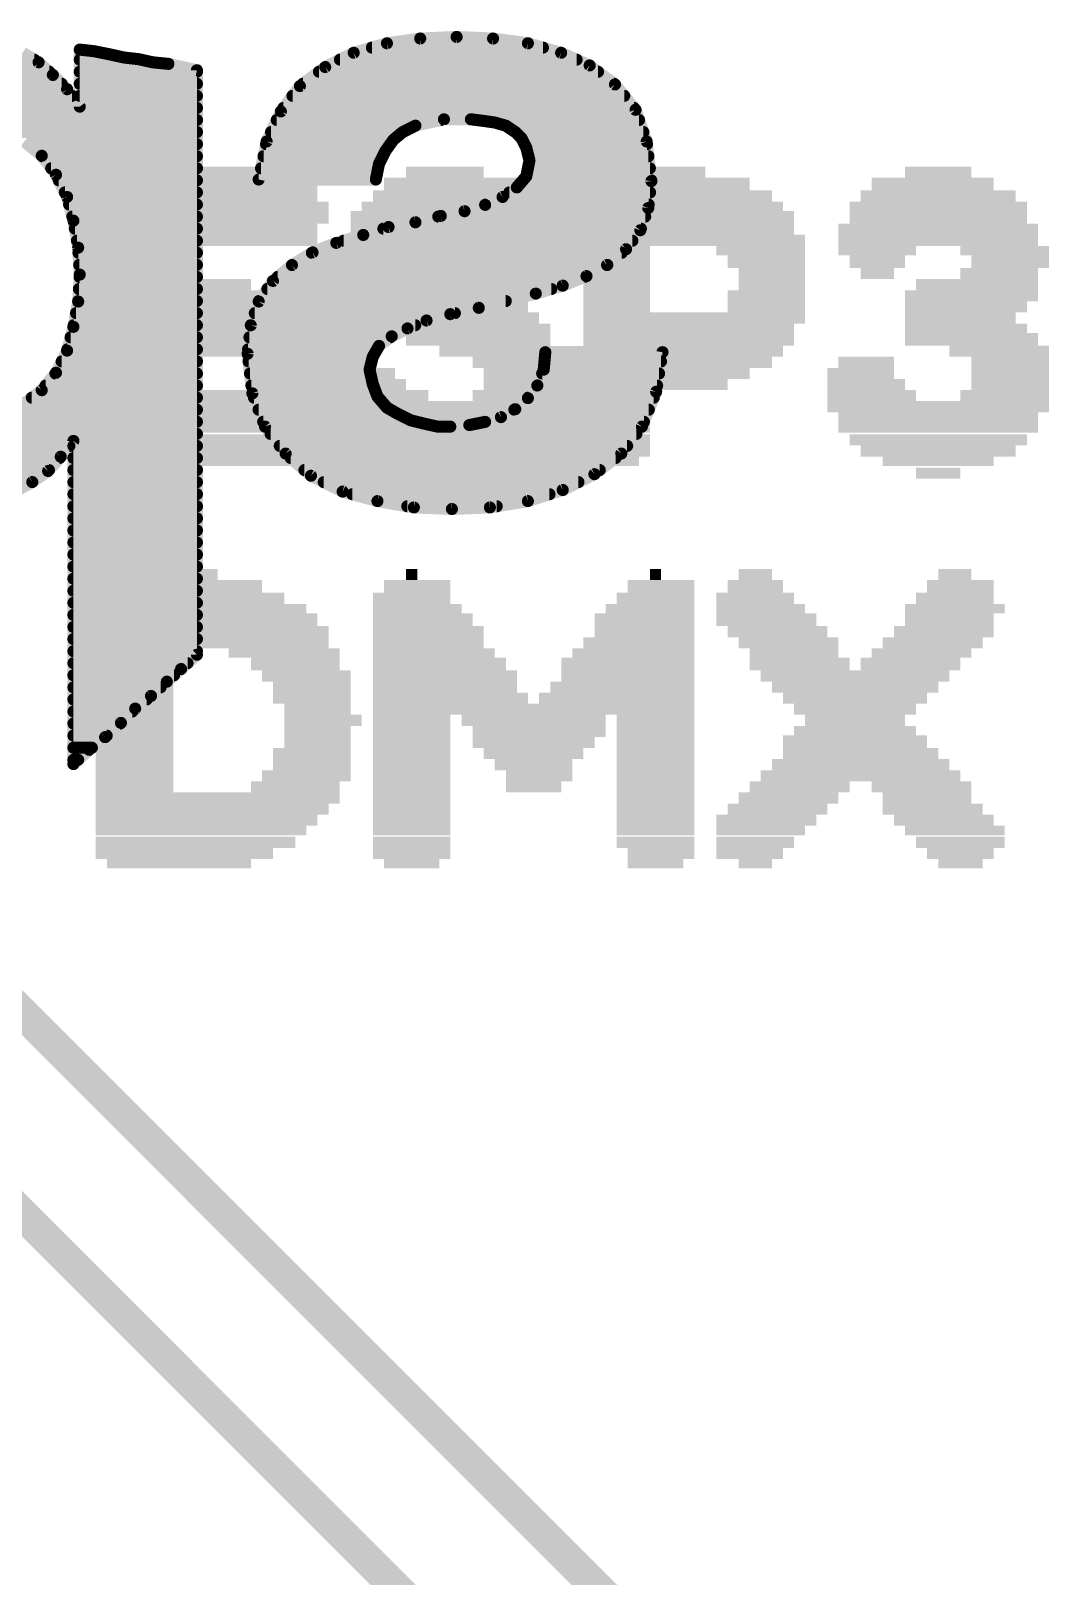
# Model space of a CAD drawing. Extents: x -23 to 84, y -8 to 75.
# Drawn here: x 37.47 to 43.97, y 46.66 to 56.42 of the extents above; entities that cross this region are included whole.
import ezdxf

# ---------------------------------------------------------------- set-up
doc = ezdxf.new("R2010")
doc.units = 0
for name, color, linetype in [('16', 132, 'CONTINUOUS'), ('21', 253, 'CONTINUOUS'), ('22', 253, 'CONTINUOUS')]:
    doc.layers.add(name, color=color, linetype=linetype)

# ---------------------------------------------------------------- blocks, each defined once
blk = doc.blocks.new('RECT')
blk.add_solid([(-0.5, -0.5), (0.5, -0.5), (-0.5, 0.5), (0.5, 0.5)])

msp = doc.modelspace()

# ---------------------------------------------------------------- linework, layer by layer
at = {"layer": '16', "const_width": 0.2032}
for points in [[(36.83, 50.8), (45.9295, 41.7005)], [(36.83, 49.53), (43.18, 43.18)]]:
    msp.add_lwpolyline(points, dxfattribs=at)
at = {"layer": '22', "const_width": 0.0762}
for points in [[(39.924, 56.369), (39.714, 56.339)], [(40.154, 56.379), (39.924, 56.369)], [(40.384, 56.369), (40.154, 56.379)], [(40.604, 56.339), (40.384, 56.369)], [(37.514, 56.219), (37.414, 56.279)], [(37.864, 56.289), (37.774, 56.299)], [(37.774, 56.299), (37.774, 55.939)], [(37.964, 56.269), (37.864, 56.289)], [(38.054, 56.249), (37.964, 56.269)], [(38.144, 56.239), (38.054, 56.249)], [(39.504, 56.279), (39.324, 56.189)], [(39.714, 56.339), (39.504, 56.279)], [(39.6188, 56.3118), (40.6992, 56.3118)], [(40.814, 56.279), (40.604, 56.339)], [(40.994, 56.199), (40.814, 56.279)], [(36.2079, 56.1594), (37.5811, 56.1594)], [(36.3197, 56.2356), (37.4863, 56.2356)], [(37.604, 56.139), (37.514, 56.219)], [(37.774, 56.2356), (38.1593, 56.2356)], [(37.774, 56.1594), (38.514, 56.1594)], [(38.234, 56.219), (38.144, 56.239)], [(38.334, 56.209), (38.234, 56.219)], [(38.514, 56.169), (38.334, 56.209)], [(38.514, 52.479), (38.514, 56.169)], [(39.324, 56.189), (39.164, 56.069)], [(39.2845, 56.1594), (41.0468, 56.1594)], [(39.4172, 56.2356), (40.9117, 56.2356)], [(41.154, 56.079), (40.994, 56.199)], [(36.1096, 56.0832), (37.6598, 56.0832)], [(37.694, 56.049), (37.604, 56.139)], [(37.774, 55.939), (37.694, 56.049)], [(37.774, 56.0832), (38.514, 56.0832)], [(39.164, 56.069), (39.044, 55.909)], [(39.1829, 56.0832), (41.1484, 56.0832)], [(41.284, 55.919), (41.154, 56.079)], [(36.0374, 56.007), (37.7245, 56.007)], [(37.774, 56.007), (38.514, 56.007)], [(39.1175, 56.007), (41.2125, 56.007)], [(35.9148, 55.8546), (38.514, 55.8546)], [(35.9652, 55.9308), (38.514, 55.9308)], [(39.044, 55.909), (38.954, 55.719)], [(39.0182, 55.8546), (40.0542, 55.8546)], [(39.0603, 55.9308), (41.2744, 55.9308)], [(39.894, 55.819), (40.074, 55.859)], [(40.074, 55.859), (40.244, 55.859)], [(40.244, 55.859), (40.324, 55.849)], [(40.2792, 55.8546), (41.3065, 55.8546)], [(41.354, 55.719), (41.284, 55.919)], [(37.1941, 55.7784), (38.514, 55.7784)], [(38.9821, 55.7784), (39.8133, 55.7784)], [(39.754, 55.729), (39.814, 55.779)], [(39.814, 55.779), (39.894, 55.819)], [(40.324, 55.849), (40.394, 55.839)], [(40.394, 55.839), (40.464, 55.819)], [(40.464, 55.819), (40.524, 55.779)], [(40.524, 55.779), (40.564, 55.739)], [(40.5246, 55.7784), (41.3332, 55.7784)], [(37.424, 55.719), (37.534, 55.629)], [(37.4445, 55.7022), (38.514, 55.7022)], [(38.954, 55.719), (38.904, 55.479)], [(38.9505, 55.7022), (39.7349, 55.7022)], [(39.664, 55.579), (39.704, 55.659)], [(39.704, 55.659), (39.754, 55.729)], [(40.564, 55.739), (40.594, 55.679)], [(40.5824, 55.7022), (41.356, 55.7022)], [(40.594, 55.679), (40.614, 55.599)], [(41.384, 55.469), (41.354, 55.719)], [(37.534, 55.629), (37.624, 55.509)], [(37.5363, 55.626), (38.514, 55.626)], [(38.9346, 55.626), (39.6875, 55.626)], [(39.644, 55.479), (39.664, 55.579)], [(40.614, 55.599), (40.594, 55.499)], [(40.6073, 55.626), (41.3652, 55.626)], [(37.5934, 55.5498), (38.514, 55.5498)], [(37.624, 55.509), (37.694, 55.369)], [(37.6417, 55.4736), (38.514, 55.4736)], [(38.904, 55.479), (39.644, 55.479)], [(38.9188, 55.5498), (39.6582, 55.5498)], [(40.594, 55.499), (40.534, 55.429)], [(40.5722, 55.4736), (41.3835, 55.4736)], [(40.6042, 55.5498), (41.3743, 55.5498)], [(41.364, 55.299), (41.384, 55.469)], [(37.6798, 55.3974), (38.514, 55.3974)], [(37.694, 55.369), (37.734, 55.219)], [(40.444, 55.369), (40.334, 55.319)], [(40.534, 55.429), (40.444, 55.369)], [(40.4866, 55.3974), (41.3756, 55.3974)], [(37.7067, 55.3212), (38.514, 55.3212)], [(40.204, 55.279), (40.054, 55.249)], [(40.334, 55.319), (40.204, 55.279)], [(40.3388, 55.3212), (41.3666, 55.3212)], [(41.314, 55.159), (41.364, 55.299)], [(37.7271, 55.245), (38.514, 55.245)], [(37.734, 55.219), (37.764, 55.049)], [(39.724, 55.179), (39.564, 55.129)], [(39.894, 55.209), (39.724, 55.179)], [(40.054, 55.249), (39.894, 55.209)], [(40.038, 55.245), (41.3447, 55.245)], [(37.7429, 55.1688), (38.514, 55.1688)], [(37.7563, 55.0926), (38.514, 55.0926)], [(39.394, 55.079), (39.244, 55.019)], [(39.564, 55.129), (39.394, 55.079)], [(39.4402, 55.0926), (41.2642, 55.0926)], [(39.6914, 55.1688), (41.3175, 55.1688)], [(41.224, 55.039), (41.314, 55.159)], [(37.764, 55.049), (37.774, 54.879)], [(37.7659, 55.0164), (38.514, 55.0164)], [(39.244, 55.019), (39.114, 54.939)], [(39.2398, 55.0164), (41.1969, 55.0164)], [(41.104, 54.939), (41.224, 55.039)], [(37.774, 54.879), (37.764, 54.709)], [(37.7704, 54.9402), (38.514, 54.9402)], [(39.114, 54.939), (38.994, 54.839)], [(39.116, 54.9402), (41.1054, 54.9402)], [(40.974, 54.869), (41.104, 54.939)], [(37.7686, 54.7878), (38.514, 54.7878)], [(37.7731, 54.864), (38.514, 54.864)], [(38.994, 54.839), (38.904, 54.709)], [(38.9586, 54.7878), (40.7519, 54.7878)], [(39.024, 54.864), (40.9615, 54.864)], [(40.654, 54.759), (40.824, 54.809)], [(40.824, 54.809), (40.974, 54.869)], [(37.764, 54.709), (37.734, 54.549)], [(37.7642, 54.7116), (38.514, 54.7116)], [(38.904, 54.709), (38.854, 54.559)], [(38.9058, 54.7116), (40.4644, 54.7116)], [(40.294, 54.669), (40.654, 54.759)], [(37.7502, 54.6354), (38.514, 54.6354)], [(38.8795, 54.6354), (40.1428, 54.6354)], [(39.844, 54.539), (39.964, 54.589)], [(39.964, 54.589), (40.114, 54.629)], [(40.114, 54.629), (40.294, 54.669)], [(37.734, 54.549), (37.694, 54.399)], [(37.7359, 54.5592), (38.514, 54.5592)], [(38.854, 54.559), (38.834, 54.379)], [(38.8541, 54.5592), (39.8925, 54.5592)], [(39.664, 54.429), (39.744, 54.489)], [(39.744, 54.489), (39.844, 54.539)], [(37.694, 54.399), (37.624, 54.259)], [(37.6961, 54.4068), (38.514, 54.4068)], [(37.7164, 54.483), (38.514, 54.483)], [(38.8371, 54.4068), (39.6513, 54.4068)], [(38.8456, 54.483), (39.736, 54.483)], [(39.624, 54.359), (39.664, 54.429)], [(37.6598, 54.3306), (38.514, 54.3306)], [(38.834, 54.379), (38.864, 54.129)], [(38.8398, 54.3306), (39.6169, 54.3306)], [(39.604, 54.279), (39.624, 54.359)], [(40.714, 54.389), (40.704, 54.279)], [(40.7087, 54.3306), (41.4447, 54.3306)], [(41.454, 54.389), (40.714, 54.389)], [(41.414, 54.139), (41.454, 54.389)], [(37.624, 54.259), (37.534, 54.149)], [(37.6202, 54.2544), (38.514, 54.2544)], [(38.849, 54.2544), (39.6095, 54.2544)], [(39.624, 54.189), (39.604, 54.279)], [(40.704, 54.279), (40.664, 54.179)], [(40.6942, 54.2544), (41.4325, 54.2544)], [(37.534, 54.149), (37.414, 54.059)], [(37.4713, 54.102), (38.514, 54.102)], [(37.5579, 54.1782), (38.514, 54.1782)], [(38.8581, 54.1782), (39.6281, 54.1782)], [(38.864, 54.129), (38.944, 53.919)], [(38.8743, 54.102), (39.66, 54.102)], [(39.654, 54.109), (39.624, 54.189)], [(39.714, 54.039), (39.654, 54.109)], [(40.604, 54.099), (40.524, 54.029)], [(40.664, 54.179), (40.604, 54.099)], [(40.6063, 54.102), (41.3989, 54.102)], [(40.6634, 54.1782), (41.4203, 54.1782)], [(41.324, 53.919), (41.414, 54.139)], [(37.331, 54.0258), (38.514, 54.0258)], [(38.9033, 54.0258), (39.7371, 54.0258)], [(39.784, 53.999), (39.714, 54.039)], [(40.524, 54.029), (40.434, 53.979)], [(40.5182, 54.0258), (41.3677, 54.0258)], [(35.89, 53.9496), (38.514, 53.9496)], [(38.9323, 53.9496), (39.9016, 53.9496)], [(38.944, 53.919), (39.074, 53.749)], [(39.864, 53.959), (39.784, 53.999)], [(39.944, 53.939), (39.864, 53.959)], [(40.034, 53.919), (39.944, 53.939)], [(40.114, 53.919), (40.034, 53.919)], [(40.234, 53.929), (40.114, 53.919)], [(40.334, 53.949), (40.234, 53.929)], [(40.434, 53.979), (40.334, 53.949)], [(40.336, 53.9496), (41.3365, 53.9496)], [(41.194, 53.749), (41.324, 53.919)], [(35.9385, 53.8734), (38.514, 53.8734)], [(37.654, 53.729), (37.734, 53.829)], [(37.734, 53.829), (37.734, 51.789)], [(38.9789, 53.8734), (41.2891, 53.8734)], [(36.0003, 53.7972), (37.7086, 53.7972)], [(36.0685, 53.721), (37.6469, 53.721)], [(37.574, 53.639), (37.654, 53.729)], [(37.734, 53.7972), (38.514, 53.7972)], [(37.734, 53.721), (38.514, 53.721)], [(39.0371, 53.7972), (41.2309, 53.7972)], [(39.074, 53.749), (39.234, 53.609)], [(39.106, 53.721), (41.1574, 53.721)], [(41.024, 53.619), (41.194, 53.749)], [(36.1463, 53.6448), (37.5792, 53.6448)], [(37.474, 53.569), (37.574, 53.639)], [(37.734, 53.6448), (38.514, 53.6448)], [(39.1931, 53.6448), (41.0577, 53.6448)], [(40.824, 53.519), (41.024, 53.619)], [(36.2661, 53.5686), (37.4733, 53.5686)], [(37.364, 53.509), (37.474, 53.569)], [(37.734, 53.5686), (38.514, 53.5686)], [(39.234, 53.609), (39.434, 53.509)], [(39.3148, 53.5686), (40.9232, 53.5686)], [(40.604, 53.449), (40.824, 53.519)], [(37.734, 53.4924), (38.514, 53.4924)], [(37.734, 53.4162), (38.514, 53.4162)], [(39.434, 53.509), (39.654, 53.449)], [(39.4949, 53.4924), (40.7404, 53.4924)], [(39.654, 53.449), (39.884, 53.409)], [(39.8426, 53.4162), (40.4072, 53.4162)], [(40.364, 53.409), (40.604, 53.449)], [(37.734, 53.34), (38.514, 53.34)], [(39.884, 53.409), (40.124, 53.399)], [(40.124, 53.399), (40.364, 53.409)], [(37.734, 53.2638), (38.514, 53.2638)], [(37.734, 53.1876), (38.514, 53.1876)], [(37.734, 53.1114), (38.514, 53.1114)], [(37.734, 53.0352), (38.514, 53.0352)], [(37.734, 52.959), (38.514, 52.959)], [(37.734, 52.8828), (38.514, 52.8828)], [(37.734, 52.8066), (38.514, 52.8066)], [(37.734, 52.7304), (38.514, 52.7304)], [(37.734, 52.6542), (38.514, 52.6542)], [(37.734, 52.578), (38.514, 52.578)], [(37.734, 52.5018), (38.514, 52.5018)], [(38.414, 52.389), (38.514, 52.479)], [(37.734, 52.4256), (38.4547, 52.4256)], [(37.734, 52.3494), (38.3695, 52.3494)], [(38.324, 52.309), (38.414, 52.389)], [(37.734, 52.2732), (38.2842, 52.2732)], [(38.224, 52.219), (38.324, 52.309)], [(37.734, 52.197), (38.1965, 52.197)], [(38.124, 52.139), (38.224, 52.219)], [(37.734, 52.1208), (38.1058, 52.1208)], [(37.934, 51.959), (38.034, 52.049)], [(38.034, 52.049), (38.124, 52.139)], [(37.734, 52.0446), (38.0291, 52.0446)], [(37.734, 51.9684), (37.9444, 51.9684)], [(37.834, 51.879), (37.934, 51.959)], [(37.734, 51.8922), (37.8505, 51.8922)], [(37.734, 51.789), (37.834, 51.879)], [(37.734, 51.816), (37.764, 51.816)]]:
    msp.add_lwpolyline(points, dxfattribs=at)
at = {"layer": '22', "const_width": 0.0381}
for points in [[(39.9232, 56.388, 1), (39.9248, 56.35)], [(39.9267, 56.3501, 1), (39.9213, 56.3879)], [(40.1548, 56.398, 1), (40.1532, 56.36)], [(40.1548, 56.36, 1), (40.1532, 56.398)], [(40.3866, 56.3879, 1), (40.3814, 56.3501)], [(40.3832, 56.35, 1), (40.3848, 56.388)], [(37.7761, 56.3179, 1), (37.7719, 56.2801)], [(37.7931, 56.299, 1), (37.755, 56.299)], [(37.8677, 56.3077, 1), (37.8603, 56.2703)], [(37.8619, 56.2701, 1), (37.8661, 56.3079)], [(37.9681, 56.2876, 1), (37.9599, 56.2504)], [(37.9603, 56.2503, 1), (37.9677, 56.2877)], [(38.0561, 56.2679, 1), (38.0519, 56.2301)], [(38.0499, 56.2304, 1), (38.0581, 56.2676)], [(39.4988, 56.2973, 1), (39.5092, 56.2607)], [(39.5125, 56.262, 1), (39.4955, 56.296)], [(39.6188, 56.3309, 1), (39.6188, 56.2928)], [(39.7113, 56.3579, 1), (39.7167, 56.3201)], [(39.7192, 56.3207, 1), (39.7088, 56.3573)], [(40.6092, 56.3573, 1), (40.5988, 56.3207)], [(40.6014, 56.3201, 1), (40.6066, 56.3579)], [(40.6992, 56.2928, 1), (40.6992, 56.3309)], [(40.8217, 56.2964, 1), (40.8063, 56.2616)], [(40.8088, 56.2607, 1), (40.8192, 56.2973)], [(37.4863, 56.2166, 1), (37.4863, 56.2547)], [(37.5267, 56.2332, 1), (37.5013, 56.2048)], [(37.5042, 56.2027, 1), (37.5238, 56.2353)], [(37.5811, 56.1404, 1), (37.5811, 56.1785)], [(37.774, 56.2547, 1), (37.774, 56.2166)], [(37.774, 56.1785, 1), (37.774, 56.1404)], [(38.1481, 56.2576, 1), (38.1399, 56.2204)], [(38.1419, 56.2201, 1), (38.1461, 56.2579)], [(38.1593, 56.2166, 1), (38.1593, 56.2547)], [(38.2359, 56.238, 1), (38.2321, 56.2)], [(38.2299, 56.2004, 1), (38.2381, 56.2376)], [(38.3381, 56.2276, 1), (38.3299, 56.1904)], [(38.3321, 56.19, 1), (38.3359, 56.228)], [(38.5331, 56.169, 1), (38.495, 56.169)], [(38.5099, 56.1504, 1), (38.5181, 56.1876)], [(38.514, 56.1404, 1), (38.514, 56.1785)], [(39.2845, 56.1785, 1), (39.2845, 56.1404)], [(39.3155, 56.206, 1), (39.3325, 56.172)], [(39.3354, 56.1738, 1), (39.3126, 56.2042)], [(39.4172, 56.2547, 1), (39.4172, 56.2166)], [(40.9117, 56.2166, 1), (40.9117, 56.2547)], [(41.0054, 56.2142, 1), (40.9826, 56.1838)], [(40.9863, 56.1816, 1), (41.0017, 56.2164)], [(41.0468, 56.1404, 1), (41.0468, 56.1785)], [(37.6175, 56.1525, 1), (37.5905, 56.1255)], [(37.5913, 56.1248, 1), (37.6167, 56.1532)], [(37.6598, 56.0642, 1), (37.6598, 56.1023)], [(37.7094, 56.0602, 1), (37.6786, 56.0378)], [(37.774, 56.1023, 1), (37.774, 56.0642)], [(38.514, 56.0642, 1), (38.514, 56.1023)], [(39.1526, 56.0842, 1), (39.1754, 56.0538)], [(39.1792, 56.0576, 1), (39.1488, 56.0804)], [(39.1829, 56.1023, 1), (39.1829, 56.0642)], [(41.1688, 56.091, 1), (41.1392, 56.067)], [(41.1426, 56.0638, 1), (41.1654, 56.0942)], [(41.1484, 56.0642, 1), (41.1484, 56.1023)], [(37.6805, 56.0355, 1), (37.7075, 56.0625)], [(37.7245, 55.988, 1), (37.7245, 56.0261)], [(37.774, 56.0261, 1), (37.774, 55.988)], [(38.514, 55.988, 1), (38.514, 56.0261)], [(39.1175, 56.0261, 1), (39.1175, 55.988)], [(41.2125, 55.988, 1), (41.2125, 56.0261)], [(37.755, 55.939, 1), (37.7931, 55.939)], [(37.7586, 55.9278, 1), (37.7894, 55.9502)], [(38.514, 55.9118, 1), (38.514, 55.9499)], [(38.514, 55.8356, 1), (38.514, 55.8737)], [(39.0182, 55.8737, 1), (39.0182, 55.8356)], [(39.0288, 55.9204, 1), (39.0592, 55.8976)], [(39.0612, 55.9008, 1), (39.0268, 55.9172)], [(39.0603, 55.9499, 1), (39.0603, 55.9118)], [(40.0542, 55.8356, 1), (40.0542, 55.8737)], [(40.074, 55.8781, 1), (40.074, 55.84)], [(40.0781, 55.8404, 1), (40.0699, 55.8776)], [(40.2464, 55.8779, 1), (40.2416, 55.8401)], [(40.244, 55.84, 1), (40.244, 55.8781)], [(40.2792, 55.8737, 1), (40.2792, 55.8356)], [(41.302, 55.9253, 1), (41.266, 55.9127)], [(41.2692, 55.907, 1), (41.2988, 55.931)], [(41.2744, 55.9118, 1), (41.2744, 55.9499)], [(41.3065, 55.8356, 1), (41.3065, 55.8737)], [(38.514, 55.7594, 1), (38.514, 55.7975)], [(38.9821, 55.7975, 1), (38.9821, 55.7594)], [(39.8055, 55.796, 1), (39.8225, 55.762)], [(39.8262, 55.7644, 1), (39.8018, 55.7936)], [(39.8133, 55.7594, 1), (39.8133, 55.7975)], [(39.8899, 55.8376, 1), (39.8981, 55.8004)], [(39.9025, 55.802, 1), (39.8855, 55.836)], [(40.3267, 55.8679, 1), (40.3213, 55.8301)], [(40.3216, 55.8301, 1), (40.3264, 55.8679)], [(40.3992, 55.8573, 1), (40.3888, 55.8207)], [(40.3913, 55.8201, 1), (40.3967, 55.8579)], [(40.4746, 55.8349, 1), (40.4534, 55.8031)], [(40.4588, 55.8007, 1), (40.4692, 55.8373)], [(40.5375, 55.7925, 1), (40.5105, 55.7655)], [(40.5246, 55.7975, 1), (40.5246, 55.7594)], [(40.5134, 55.7631, 1), (40.5346, 55.7949)], [(41.3332, 55.7594, 1), (41.3332, 55.7975)], [(38.514, 55.6832, 1), (38.514, 55.7213)], [(38.9505, 55.7213, 1), (38.9505, 55.6832)], [(38.9368, 55.7272, 1), (38.9712, 55.7108)], [(38.9726, 55.7151, 1), (38.9354, 55.7229)], [(39.721, 55.6505, 1), (39.687, 55.6675)], [(39.7418, 55.7436, 1), (39.7662, 55.7144)], [(39.7349, 55.6832, 1), (39.7349, 55.7213)], [(39.7695, 55.7179, 1), (39.7385, 55.7401)], [(40.581, 55.7475, 1), (40.547, 55.7305)], [(40.5505, 55.7255, 1), (40.5775, 55.7525)], [(40.5824, 55.7213, 1), (40.5824, 55.6832)], [(40.6125, 55.6836, 1), (40.5755, 55.6744)], [(40.577, 55.6705, 1), (40.611, 55.6875)], [(41.3729, 55.7213, 1), (41.3351, 55.7167)], [(41.336, 55.7127, 1), (41.372, 55.7253)], [(41.356, 55.6832, 1), (41.356, 55.7213)], [(37.5492, 55.6404, 1), (37.5188, 55.6176)], [(37.5363, 55.6451, 1), (37.5363, 55.607)], [(37.5219, 55.6143, 1), (37.5461, 55.6437)], [(38.514, 55.607, 1), (38.514, 55.6451)], [(38.9346, 55.6451, 1), (38.9346, 55.607)], [(39.647, 55.5875, 1), (39.681, 55.5705)], [(39.6827, 55.5753, 1), (39.6453, 55.5827)], [(39.6885, 55.6701, 1), (39.7195, 55.6479)], [(39.6875, 55.607, 1), (39.6875, 55.6451)], [(40.6073, 55.6451, 1), (40.6073, 55.607)], [(40.6327, 55.5953, 1), (40.5953, 55.6027)], [(40.5955, 55.5944, 1), (40.6325, 55.6036)], [(41.3652, 55.607, 1), (41.3652, 55.6451)], [(37.5934, 55.5689, 1), (37.5934, 55.5308)], [(37.641, 55.5175, 1), (37.607, 55.5005)], [(37.6088, 55.4976, 1), (37.6392, 55.5204)], [(37.6417, 55.4927, 1), (37.6417, 55.4546)], [(38.514, 55.5308, 1), (38.514, 55.5689)], [(38.514, 55.4546, 1), (38.514, 55.4927)], [(38.904, 55.498, 1), (38.904, 55.4599)], [(38.8854, 55.4829, 1), (38.9226, 55.4751)], [(38.9188, 55.5689, 1), (38.9188, 55.5308)], [(39.6253, 55.4827, 1), (39.6627, 55.4753)], [(39.644, 55.4599, 1), (39.644, 55.498)], [(39.6582, 55.5308, 1), (39.6582, 55.5689)], [(40.5722, 55.4927, 1), (40.5722, 55.4546)], [(40.5753, 55.5027, 1), (40.6127, 55.4953)], [(40.6085, 55.4866, 1), (40.5795, 55.5114)], [(40.6042, 55.5689, 1), (40.6042, 55.5308)], [(41.4029, 55.4668, 1), (41.3651, 55.4712)], [(41.3743, 55.5308, 1), (41.3743, 55.5689)], [(41.3835, 55.4546, 1), (41.3835, 55.4927)], [(37.6798, 55.4165, 1), (37.6798, 55.3784)], [(37.7124, 55.3739, 1), (37.6756, 55.3641)], [(38.514, 55.3784, 1), (38.514, 55.4165)], [(40.4334, 55.3849, 1), (40.4546, 55.3531)], [(40.4519, 55.3517, 1), (40.4361, 55.3863)], [(40.4866, 55.4165, 1), (40.4866, 55.3784)], [(40.5195, 55.4414, 1), (40.5485, 55.4166)], [(40.5446, 55.4131, 1), (40.5234, 55.4449)], [(41.3651, 55.4667, 1), (41.4029, 55.4713)], [(41.3756, 55.3784, 1), (41.3756, 55.4165)], [(37.677, 55.3605, 1), (37.711, 55.3775)], [(37.7067, 55.3403, 1), (37.7067, 55.3022)], [(38.514, 55.3022, 1), (38.514, 55.3403)], [(40.1984, 55.2972, 1), (40.2096, 55.2608)], [(40.2077, 55.2603, 1), (40.2003, 55.2977)], [(40.3261, 55.3363, 1), (40.3419, 55.3017)], [(40.3388, 55.3403, 1), (40.3388, 55.3022)], [(40.3396, 55.3008, 1), (40.3284, 55.3372)], [(41.3451, 55.3012, 1), (41.3829, 55.2968)], [(41.3819, 55.2926, 1), (41.3461, 55.3054)], [(41.3666, 55.3022, 1), (41.3666, 55.3403)], [(37.7271, 55.2641, 1), (37.7271, 55.226)], [(37.7528, 55.2223, 1), (37.7152, 55.2157)], [(37.7156, 55.2141, 1), (37.7524, 55.2239)], [(38.514, 55.226, 1), (38.514, 55.2641)], [(39.7207, 55.1978, 1), (39.7273, 55.1602)], [(39.7297, 55.1608, 1), (39.7183, 55.1972)], [(39.8894, 55.2275, 1), (39.8986, 55.1905)], [(39.8973, 55.1902, 1), (39.8907, 55.2278)], [(40.038, 55.2641, 1), (40.038, 55.226)], [(40.0503, 55.2677, 1), (40.0577, 55.2303)], [(40.0586, 55.2305, 1), (40.0494, 55.2675)], [(41.3447, 55.226, 1), (41.3447, 55.2641)], [(37.7429, 55.1879, 1), (37.7429, 55.1498)], [(37.7563, 55.1117, 1), (37.7563, 55.0736)], [(38.514, 55.1498, 1), (38.514, 55.1879)], [(38.514, 55.0736, 1), (38.514, 55.1117)], [(39.3886, 55.0973, 1), (39.3994, 55.0607)], [(39.4011, 55.0613, 1), (39.3869, 55.0967)], [(39.4402, 55.1117, 1), (39.4402, 55.0736)], [(39.5583, 55.1472, 1), (39.5697, 55.1108)], [(39.5694, 55.1107, 1), (39.5586, 55.1473)], [(39.6914, 55.1879, 1), (39.6914, 55.1498)], [(41.2642, 55.0736, 1), (41.2642, 55.1117)], [(41.2961, 55.1654, 1), (41.3319, 55.1526)], [(41.3292, 55.1476, 1), (41.2988, 55.1704)], [(41.3175, 55.1498, 1), (41.3175, 55.1879)], [(37.783, 55.0501, 1), (37.745, 55.0479)], [(37.7452, 55.0457, 1), (37.7828, 55.0523)], [(37.7659, 55.0355, 1), (37.7659, 54.9974)], [(38.514, 54.9974, 1), (38.514, 55.0355)], [(39.2398, 55.0355, 1), (39.2398, 54.9974)], [(39.2369, 55.0367, 1), (39.2511, 55.0013)], [(39.254, 55.0028, 1), (39.234, 55.0352)], [(41.1969, 54.9974, 1), (41.1969, 55.0355)], [(41.2088, 55.0504, 1), (41.2392, 55.0276)], [(41.2362, 55.0244, 1), (41.2118, 55.0536)], [(37.7704, 54.9593, 1), (37.7704, 54.9212)], [(37.793, 54.8779, 1), (37.755, 54.8801)], [(38.514, 54.9212, 1), (38.514, 54.9593)], [(39.104, 54.9552, 1), (39.124, 54.9228)], [(39.116, 54.9593, 1), (39.116, 54.9212)], [(39.1262, 54.9244, 1), (39.1018, 54.9536)], [(41.0918, 54.9536, 1), (41.1162, 54.9244)], [(41.113, 54.9222, 1), (41.095, 54.9558)], [(41.1054, 54.9212, 1), (41.1054, 54.9593)], [(37.7686, 54.8069, 1), (37.7686, 54.7688)], [(37.7731, 54.8831, 1), (37.7731, 54.845)], [(37.755, 54.8779, 1), (37.793, 54.8801)], [(38.514, 54.845, 1), (38.514, 54.8831)], [(38.514, 54.7688, 1), (38.514, 54.8069)], [(38.9586, 54.8069, 1), (38.9586, 54.7688)], [(38.9818, 54.8536, 1), (39.0062, 54.8244)], [(39.0097, 54.8282, 1), (38.9783, 54.8498)], [(39.024, 54.8831, 1), (39.024, 54.845)], [(40.7519, 54.7688, 1), (40.7519, 54.8069)], [(40.8169, 54.8267, 1), (40.8311, 54.7913)], [(40.8294, 54.7907, 1), (40.8186, 54.8273)], [(40.965, 54.8858, 1), (40.983, 54.8522)], [(40.9615, 54.845, 1), (40.9615, 54.8831)], [(40.9811, 54.8513, 1), (40.9669, 54.8867)], [(37.745, 54.7101, 1), (37.783, 54.7079)], [(37.7642, 54.7307, 1), (37.7642, 54.6926)], [(37.7827, 54.7055, 1), (37.7453, 54.7125)], [(38.514, 54.6926, 1), (38.514, 54.7307)], [(38.8883, 54.7198, 1), (38.9197, 54.6982)], [(38.9221, 54.703, 1), (38.8859, 54.715)], [(38.9058, 54.7307, 1), (38.9058, 54.6926)], [(40.4644, 54.6926, 1), (40.4644, 54.7307)], [(40.6486, 54.7773, 1), (40.6594, 54.7407)], [(40.6586, 54.7405, 1), (40.6494, 54.7775)], [(37.7502, 54.6545, 1), (37.7502, 54.6164)], [(38.514, 54.6164, 1), (38.514, 54.6545)], [(38.8795, 54.6545, 1), (38.8795, 54.6164)], [(39.9591, 54.6074, 1), (39.9689, 54.5706)], [(39.9713, 54.5714, 1), (39.9567, 54.6066)], [(40.1099, 54.6476, 1), (40.1181, 54.6104)], [(40.1189, 54.6106, 1), (40.1091, 54.6474)], [(40.1428, 54.6164, 1), (40.1428, 54.6545)], [(40.2894, 54.6875, 1), (40.2986, 54.6505)], [(40.2981, 54.6504, 1), (40.2899, 54.6876)], [(37.7153, 54.5525, 1), (37.7527, 54.5455)], [(37.7524, 54.5441, 1), (37.7156, 54.5539)], [(37.7359, 54.5783, 1), (37.7359, 54.5402)], [(38.514, 54.5402, 1), (38.514, 54.5783)], [(38.8359, 54.565, 1), (38.8721, 54.553)], [(38.8541, 54.5783, 1), (38.8541, 54.5402)], [(38.8729, 54.5569, 1), (38.8351, 54.5611)], [(39.7355, 54.506, 1), (39.7525, 54.472)], [(39.7554, 54.4738, 1), (39.7326, 54.5042)], [(39.8367, 54.5566, 1), (39.8513, 54.5214)], [(39.8525, 54.522, 1), (39.8355, 54.556)], [(39.8925, 54.5402, 1), (39.8925, 54.5783)], [(37.711, 54.3905, 1), (37.677, 54.4075)], [(37.6961, 54.4259, 1), (37.6961, 54.3878)], [(37.7164, 54.5021, 1), (37.7164, 54.464)], [(38.514, 54.464, 1), (38.514, 54.5021)], [(38.514, 54.3878, 1), (38.514, 54.4259)], [(38.8371, 54.4259, 1), (38.8371, 54.3878)], [(38.8456, 54.5021, 1), (38.8456, 54.464)], [(39.6526, 54.4442, 1), (39.6754, 54.4138)], [(39.6805, 54.4195, 1), (39.6475, 54.4385)], [(39.6513, 54.3878, 1), (39.6513, 54.4259)], [(39.736, 54.464, 1), (39.736, 54.5021)], [(37.6598, 54.3497, 1), (37.6598, 54.3116)], [(37.6756, 54.4039, 1), (37.7124, 54.3941)], [(38.514, 54.3116, 1), (38.514, 54.3497)], [(38.8529, 54.3813, 1), (38.8151, 54.3767)], [(38.8151, 54.3811, 1), (38.8529, 54.3769)], [(38.8398, 54.3497, 1), (38.8398, 54.3116)], [(39.6075, 54.3685, 1), (39.6405, 54.3495)], [(39.6425, 54.3544, 1), (39.6055, 54.3636)], [(39.6169, 54.3116, 1), (39.6169, 54.3497)], [(40.7087, 54.3497, 1), (40.7087, 54.3116)], [(40.714, 54.4081, 1), (40.714, 54.37)], [(40.733, 54.3873, 1), (40.695, 54.3907)], [(41.4728, 54.386, 1), (41.4352, 54.392)], [(41.4447, 54.3116, 1), (41.4447, 54.3497)], [(41.454, 54.37, 1), (41.454, 54.4081)], [(37.6202, 54.2735, 1), (37.6202, 54.2354)], [(37.607, 54.2675, 1), (37.641, 54.2505)], [(37.6387, 54.2469, 1), (37.6093, 54.2711)], [(38.514, 54.2354, 1), (38.514, 54.2735)], [(38.849, 54.2735, 1), (38.849, 54.2354)], [(39.6226, 54.2831, 1), (39.5854, 54.2749)], [(39.5855, 54.2836, 1), (39.6225, 54.2744)], [(39.6095, 54.2354, 1), (39.6095, 54.2735)], [(40.6942, 54.2735, 1), (40.6942, 54.2354)], [(40.685, 54.2807, 1), (40.723, 54.2773)], [(40.7217, 54.2719, 1), (40.6863, 54.2861)], [(41.4325, 54.2354, 1), (41.4325, 54.2735)], [(37.4713, 54.1211, 1), (37.4713, 54.083)], [(37.5193, 54.1611, 1), (37.5487, 54.1369)], [(37.5454, 54.1338, 1), (37.5226, 54.1642)], [(37.5579, 54.1973, 1), (37.5579, 54.1592)], [(38.514, 54.1592, 1), (38.514, 54.1973)], [(38.514, 54.083, 1), (38.514, 54.1211)], [(38.8581, 54.1973, 1), (38.8581, 54.1592)], [(38.8818, 54.1358, 1), (38.8462, 54.1222)], [(38.8451, 54.1267, 1), (38.8829, 54.1313)], [(38.8743, 54.1211, 1), (38.8743, 54.083)], [(39.6418, 54.1957, 1), (39.6062, 54.1823)], [(39.6054, 54.1849, 1), (39.6426, 54.1931)], [(39.6281, 54.1592, 1), (39.6281, 54.1973)], [(39.6685, 54.1214, 1), (39.6395, 54.0966)], [(39.66, 54.083, 1), (39.66, 54.1211)], [(40.6063, 54.1211, 1), (40.6063, 54.083)], [(40.6165, 54.0847, 1), (40.5915, 54.1133)], [(40.6634, 54.1973, 1), (40.6634, 54.1592)], [(40.6463, 54.1861, 1), (40.6817, 54.1719)], [(40.6792, 54.1676, 1), (40.6488, 54.1904)], [(41.3952, 54.142, 1), (41.4328, 54.136)], [(41.4316, 54.1318, 1), (41.3964, 54.1462)], [(41.3989, 54.083, 1), (41.3989, 54.1211)], [(41.4203, 54.1592, 1), (41.4203, 54.1973)], [(38.514, 54.0068, 1), (38.514, 54.0449)], [(38.9033, 54.0449, 1), (38.9033, 54.0068)], [(39.6362, 54.1023, 1), (39.6718, 54.1157)], [(39.7235, 54.0555, 1), (39.7045, 54.0225)], [(39.6995, 54.0266, 1), (39.7285, 54.0514)], [(39.7371, 54.0068, 1), (39.7371, 54.0449)], [(40.5182, 54.0449, 1), (40.5182, 54.0068)], [(40.5115, 54.0433, 1), (40.5365, 54.0147)], [(40.5333, 54.0123, 1), (40.5147, 54.0457)], [(40.5888, 54.1104, 1), (40.6192, 54.0876)], [(41.3677, 54.0068, 1), (41.3677, 54.0449)], [(38.514, 53.9306, 1), (38.514, 53.9687)], [(38.9323, 53.9687, 1), (38.9323, 53.9306)], [(38.9591, 53.9306, 1), (38.9289, 53.9074)], [(38.9262, 53.9122, 1), (38.9618, 53.9258)], [(39.7925, 54.016, 1), (39.7755, 53.982)], [(39.7745, 53.9825, 1), (39.7935, 54.0155)], [(39.8686, 53.9775, 1), (39.8594, 53.9405)], [(39.8555, 53.942, 1), (39.8725, 53.976)], [(39.9016, 53.9306, 1), (39.9016, 53.9687)], [(39.9481, 53.9576, 1), (39.9399, 53.9204)], [(39.9394, 53.9205, 1), (39.9486, 53.9575)], [(40.034, 53.9381, 1), (40.034, 53.9)], [(40.0299, 53.9004, 1), (40.0381, 53.9376)], [(40.1124, 53.938, 1), (40.1156, 53.9)], [(40.114, 53.9, 1), (40.114, 53.9381)], [(40.2303, 53.9477, 1), (40.2377, 53.9103)], [(40.2356, 53.91, 1), (40.2324, 53.948)], [(40.3285, 53.9672, 1), (40.3395, 53.9308)], [(40.336, 53.9687, 1), (40.336, 53.9306)], [(40.3377, 53.9303, 1), (40.3303, 53.9677)], [(40.4247, 53.9957, 1), (40.4433, 53.9623)], [(40.4395, 53.9608, 1), (40.4285, 53.9972)], [(41.3064, 53.9262, 1), (41.3416, 53.9118)], [(41.3391, 53.9074, 1), (41.3089, 53.9306)], [(41.3365, 53.9306, 1), (41.3365, 53.9687)], [(37.7531, 53.829, 1), (37.715, 53.829)], [(37.7489, 53.8171, 1), (37.7191, 53.8409)], [(38.514, 53.8544, 1), (38.514, 53.8925)], [(38.9789, 53.8925, 1), (38.9789, 53.8544)], [(41.2891, 53.8544, 1), (41.2891, 53.8925)], [(37.6391, 53.7409, 1), (37.6689, 53.7171)], [(37.6682, 53.7163, 1), (37.6398, 53.7417)], [(37.6469, 53.702, 1), (37.6469, 53.7401)], [(37.7086, 53.7782, 1), (37.7086, 53.8163)], [(37.734, 53.8163, 1), (37.734, 53.7782)], [(37.734, 53.7401, 1), (37.734, 53.702)], [(38.514, 53.7782, 1), (38.514, 53.8163)], [(38.514, 53.702, 1), (38.514, 53.7401)], [(39.0371, 53.8163, 1), (39.0371, 53.7782)], [(39.0865, 53.7633, 1), (39.0615, 53.7347)], [(39.0589, 53.7374, 1), (39.0891, 53.7606)], [(39.106, 53.7401, 1), (39.106, 53.702)], [(41.1574, 53.702, 1), (41.1574, 53.7401)], [(41.1789, 53.7606, 1), (41.2091, 53.7374)], [(41.2056, 53.7339, 1), (41.1824, 53.7641)], [(41.2309, 53.7782, 1), (41.2309, 53.8163)], [(37.5598, 53.6517, 1), (37.5882, 53.6263)], [(37.5849, 53.6234, 1), (37.5631, 53.6546)], [(37.5792, 53.6258, 1), (37.5792, 53.6639)], [(37.734, 53.6639, 1), (37.734, 53.6258)], [(38.514, 53.6258, 1), (38.514, 53.6639)], [(39.1931, 53.6639, 1), (39.1931, 53.6258)], [(41.0124, 53.6341, 1), (41.0356, 53.6039)], [(41.0325, 53.602, 1), (41.0155, 53.636)], [(41.0577, 53.6258, 1), (41.0577, 53.6639)], [(37.4631, 53.5846, 1), (37.4849, 53.5534)], [(37.4831, 53.5523, 1), (37.4649, 53.5857)], [(37.4733, 53.5496, 1), (37.4733, 53.5877)], [(37.734, 53.5877, 1), (37.734, 53.5496)], [(38.514, 53.5496, 1), (38.514, 53.5877)], [(39.2425, 53.626, 1), (39.2255, 53.592)], [(39.2215, 53.5947, 1), (39.2465, 53.6233)], [(39.3148, 53.5877, 1), (39.3148, 53.5496)], [(40.8155, 53.536, 1), (40.8325, 53.502)], [(40.8298, 53.5008, 1), (40.8182, 53.5372)], [(40.9232, 53.5496, 1), (40.9232, 53.5877)], [(37.734, 53.5115, 1), (37.734, 53.4734)], [(37.734, 53.4353, 1), (37.734, 53.3972)], [(38.514, 53.4734, 1), (38.514, 53.5115)], [(38.514, 53.3972, 1), (38.514, 53.4353)], [(39.439, 53.5274, 1), (39.429, 53.4906)], [(39.4255, 53.492, 1), (39.4425, 53.526)], [(39.4949, 53.5115, 1), (39.4949, 53.4734)], [(39.6573, 53.4678, 1), (39.6507, 53.4302)], [(39.649, 53.4306, 1), (39.659, 53.4674)], [(39.8426, 53.4353, 1), (39.8426, 53.3972)], [(40.4072, 53.3972, 1), (40.4072, 53.4353)], [(40.5982, 53.4672, 1), (40.6098, 53.4308)], [(40.6071, 53.4302, 1), (40.6009, 53.4678)], [(40.7404, 53.4734, 1), (40.7404, 53.5115)], [(37.734, 53.3591, 1), (37.734, 53.321)], [(38.514, 53.321, 1), (38.514, 53.3591)], [(39.8848, 53.428, 1), (39.8832, 53.39)], [(39.8807, 53.3902, 1), (39.8873, 53.4278)], [(40.1232, 53.418, 1), (40.1248, 53.38)], [(40.1232, 53.38, 1), (40.1248, 53.418)], [(40.3609, 53.4278, 1), (40.3671, 53.3902)], [(40.3648, 53.39, 1), (40.3632, 53.428)], [(37.734, 53.2829, 1), (37.734, 53.2448)], [(38.514, 53.2448, 1), (38.514, 53.2829)], [(37.734, 53.2067, 1), (37.734, 53.1686)], [(38.514, 53.1686, 1), (38.514, 53.2067)], [(37.734, 53.1305, 1), (37.734, 53.0924)], [(37.734, 53.0543, 1), (37.734, 53.0162)], [(38.514, 53.0924, 1), (38.514, 53.1305)], [(38.514, 53.0162, 1), (38.514, 53.0543)], [(37.734, 52.9781, 1), (37.734, 52.94)], [(38.514, 52.94, 1), (38.514, 52.9781)], [(37.734, 52.9019, 1), (37.734, 52.8638)], [(38.514, 52.8638, 1), (38.514, 52.9019)], [(37.734, 52.8257, 1), (37.734, 52.7876)], [(38.514, 52.7876, 1), (38.514, 52.8257)], [(37.734, 52.7495, 1), (37.734, 52.7114)], [(37.734, 52.6733, 1), (37.734, 52.6352)], [(38.514, 52.7114, 1), (38.514, 52.7495)], [(38.514, 52.6352, 1), (38.514, 52.6733)], [(37.734, 52.5971, 1), (37.734, 52.559)], [(38.514, 52.559, 1), (38.514, 52.5971)], [(37.734, 52.5209, 1), (37.734, 52.4828)], [(38.495, 52.479, 1), (38.5331, 52.479)], [(38.5267, 52.4648, 1), (38.5013, 52.4932)], [(38.514, 52.4828, 1), (38.514, 52.5209)], [(37.734, 52.4447, 1), (37.734, 52.4066)], [(37.734, 52.3685, 1), (37.734, 52.3304)], [(38.3695, 52.3304, 1), (38.3695, 52.3685)], [(38.4013, 52.4032, 1), (38.4267, 52.3748)], [(38.4267, 52.3748, 1), (38.4013, 52.4032)], [(38.4547, 52.4066, 1), (38.4547, 52.4447)], [(37.734, 52.2923, 1), (37.734, 52.2542)], [(38.2842, 52.2542, 1), (38.2842, 52.2923)], [(38.3113, 52.3232, 1), (38.3367, 52.2948)], [(38.3367, 52.2948, 1), (38.3113, 52.3232)], [(37.734, 52.2161, 1), (37.734, 52.178)], [(38.1965, 52.178, 1), (38.1965, 52.2161)], [(38.2113, 52.2332, 1), (38.2367, 52.2048)], [(38.2359, 52.2041, 1), (38.2121, 52.2339)], [(37.734, 52.1399, 1), (37.734, 52.1018)], [(38.0467, 52.0348, 1), (38.0213, 52.0632)], [(38.1121, 52.1539, 1), (38.1359, 52.1241)], [(38.1058, 52.1018, 1), (38.1058, 52.1399)], [(38.1375, 52.1255, 1), (38.1105, 52.1525)], [(37.734, 52.0637, 1), (37.734, 52.0256)], [(37.734, 51.9875, 1), (37.734, 51.9494)], [(37.9213, 51.9732, 1), (37.9467, 51.9448)], [(37.9459, 51.9441, 1), (37.9221, 51.9739)], [(37.9444, 51.9494, 1), (37.9444, 51.9875)], [(38.0205, 52.0625, 1), (38.0475, 52.0355)], [(38.0291, 52.0256, 1), (38.0291, 52.0637)], [(37.734, 51.9113, 1), (37.734, 51.8732)], [(37.8221, 51.8939, 1), (37.8459, 51.8641)], [(37.8467, 51.8648, 1), (37.8213, 51.8932)], [(37.8505, 51.8732, 1), (37.8505, 51.9113)], [(37.734, 51.8351, 1), (37.734, 51.797)], [(37.7213, 51.8032, 1), (37.7467, 51.7748)], [(37.715, 51.789, 1), (37.7531, 51.789)], [(37.764, 51.797, 1), (37.764, 51.8351)]]:
    msp.add_lwpolyline(points, format="xyb", dxfattribs=at)

# ---------------------------------------------------------------- block references
at = {"layer": '21'}
for p, xscale, yscale in [((38.575, 55.525), 1.12, 0.07), ((40.08, 55.525), 0.49, 0.07), ((41.41, 55.525), 0.63, 0.07), ((43.195, 55.525), 0.42, 0.07), ((38.575, 55.45), 1.4, 0.08), ((38.575, 55.375), 1.4, 0.07), ((40.115, 55.375), 0.98, 0.07), ((40.115, 55.45), 0.84, 0.08), ((41.48, 55.45), 1.05, 0.08), ((41.55, 55.375), 1.19, 0.07), ((43.195, 55.375), 0.98, 0.07), ((43.16, 55.45), 0.77, 0.08), ((38.61, 55.31), 1.47, 0.06), ((40.115, 55.31), 1.12, 0.06), ((41.585, 55.31), 1.26, 0.06), ((43.195, 55.31), 1.12, 0.06), ((38.61, 55.24), 1.47, 0.08), ((40.08, 55.24), 1.19, 0.08), ((41.62, 55.24), 1.33, 0.08), ((43.195, 55.24), 1.12, 0.08), ((38.575, 55.165), 1.4, 0.07), ((38.575, 55.095), 1.4, 0.07), ((40.08, 55.165), 1.19, 0.07), ((39.73, 55.095), 0.49, 0.07), ((40.395, 55.095), 0.42, 0.07), ((41.62, 55.165), 1.33, 0.07), ((41.655, 55.095), 1.4, 0.07), ((43.195, 55.165), 1.26, 0.07), ((43.195, 55.095), 1.26, 0.07), ((38.085, 55.03), 0.42, 0.06), ((39.695, 55.03), 0.42, 0.06), ((40.43, 55.03), 0.21, 0.06), ((41.165, 55.03), 0.42, 0.06), ((42.075, 55.03), 0.56, 0.06), ((42.81, 55.03), 0.49, 0.06), ((43.615, 55.03), 0.56, 0.06), ((38.085, 54.96), 0.42, 0.08), ((38.085, 54.885), 0.42, 0.07), ((39.66, 54.96), 0.49, 0.08), ((39.73, 54.885), 0.49, 0.07), ((41.165, 54.96), 0.42, 0.08), ((41.165, 54.885), 0.42, 0.07), ((42.11, 54.96), 0.49, 0.08), ((42.145, 54.885), 0.42, 0.07), ((42.81, 54.96), 0.35, 0.08), ((42.81, 54.885), 0.21, 0.07), ((43.58, 54.885), 0.49, 0.07), ((43.65, 54.96), 0.49, 0.08), ((38.365, 54.815), 0.98, 0.07), ((39.8, 54.815), 0.63, 0.07), ((41.165, 54.815), 0.42, 0.07), ((42.145, 54.815), 0.42, 0.07), ((43.44, 54.815), 0.77, 0.07), ((38.435, 54.745), 1.12, 0.07), ((39.94, 54.745), 0.91, 0.07), ((41.165, 54.745), 0.42, 0.07), ((42.11, 54.745), 0.49, 0.07), ((43.405, 54.745), 0.84, 0.07), ((38.435, 54.675), 1.12, 0.07), ((38.47, 54.605), 1.19, 0.07), ((40.08, 54.675), 1.05, 0.07), ((40.15, 54.605), 1.05, 0.07), ((41.165, 54.675), 0.42, 0.07), ((41.655, 54.605), 1.4, 0.07), ((42.11, 54.675), 0.49, 0.07), ((43.37, 54.675), 0.77, 0.07), ((43.335, 54.605), 0.7, 0.07), ((38.47, 54.535), 1.19, 0.07), ((40.22, 54.535), 1.05, 0.07), ((41.62, 54.535), 1.33, 0.07), ((43.37, 54.535), 0.77, 0.07), ((38.435, 54.47), 1.12, 0.08), ((38.435, 54.395), 1.12, 0.07), ((40.29, 54.47), 0.91, 0.08), ((40.395, 54.395), 0.7, 0.07), ((41.62, 54.47), 1.33, 0.08), ((41.585, 54.395), 1.26, 0.07), ((43.405, 54.47), 0.84, 0.08), ((43.58, 54.395), 0.63, 0.07), ((38.085, 54.325), 0.42, 0.07), ((40.535, 54.325), 0.56, 0.07), ((41.55, 54.325), 1.19, 0.07), ((42.74, 54.325), 0.35, 0.07), ((43.65, 54.325), 0.49, 0.07), ((38.085, 54.255), 0.42, 0.07), ((39.66, 54.255), 0.21, 0.07), ((40.57, 54.255), 0.49, 0.07), ((41.48, 54.255), 1.05, 0.07), ((42.705, 54.255), 0.42, 0.07), ((43.65, 54.255), 0.49, 0.07), ((38.085, 54.185), 0.42, 0.07), ((38.505, 54.115), 1.26, 0.07), ((39.695, 54.115), 0.56, 0.07), ((39.66, 54.185), 0.35, 0.07), ((40.5, 54.115), 0.49, 0.07), ((40.57, 54.185), 0.49, 0.07), ((41.41, 54.185), 0.91, 0.07), ((41.165, 54.115), 0.42, 0.07), ((42.74, 54.185), 0.49, 0.07), ((42.775, 54.115), 0.56, 0.07), ((43.615, 54.115), 0.56, 0.07), ((43.65, 54.185), 0.49, 0.07), ((38.575, 54.045), 1.4, 0.07), ((40.08, 54.045), 1.33, 0.07), ((41.165, 54.045), 0.42, 0.07), ((43.195, 54.045), 1.4, 0.07), ((38.575, 53.975), 1.4, 0.07), ((38.61, 53.91), 1.47, 0.06), ((40.08, 53.975), 1.33, 0.07), ((40.08, 53.91), 1.19, 0.06), ((41.165, 53.975), 0.42, 0.07), ((41.165, 53.91), 0.42, 0.06), ((43.195, 53.975), 1.26, 0.07), ((43.195, 53.91), 1.26, 0.06), ((38.61, 53.835), 1.47, 0.07), ((40.08, 53.835), 1.05, 0.07), ((41.165, 53.835), 0.42, 0.07), ((43.195, 53.835), 1.12, 0.07), ((38.575, 53.765), 1.4, 0.07), ((40.08, 53.765), 0.91, 0.07), ((41.165, 53.765), 0.42, 0.07), ((43.195, 53.765), 0.98, 0.07), ((38.575, 53.7), 1.4, 0.06), ((40.08, 53.7), 0.63, 0.06), ((40.115, 53.625), 0.14, 0.07), ((41.165, 53.7), 0.28, 0.06), ((43.195, 53.7), 0.7, 0.06), ((43.195, 53.625), 0.28, 0.07), ((38.365, 52.985), 0.56, 0.07), ((39.87, 52.985), 0.07, 0.07), ((41.41, 52.985), 0.07, 0.07), ((42.04, 52.985), 0.21, 0.07), ((43.3, 52.985), 0.21, 0.07), ((38.47, 52.835), 1.19, 0.07), ((38.435, 52.91), 0.98, 0.08), ((39.87, 52.835), 0.49, 0.07), ((39.905, 52.91), 0.42, 0.08), ((41.41, 52.835), 0.49, 0.07), ((41.445, 52.91), 0.42, 0.08), ((42.04, 52.835), 0.49, 0.07), ((42.04, 52.91), 0.35, 0.08), ((43.3, 52.835), 0.49, 0.07), ((43.335, 52.91), 0.42, 0.08), ((38.54, 52.77), 1.33, 0.06), ((39.905, 52.77), 0.56, 0.06), ((41.375, 52.77), 0.56, 0.06), ((42.075, 52.77), 0.56, 0.06), ((43.3, 52.77), 0.63, 0.06), ((38.575, 52.7), 1.4, 0.08), ((39.94, 52.7), 0.63, 0.08), ((41.34, 52.7), 0.63, 0.08), ((42.11, 52.7), 0.63, 0.08), ((43.265, 52.7), 0.56, 0.08), ((38.61, 52.625), 1.47, 0.07), ((38.61, 52.555), 1.47, 0.07), ((39.975, 52.625), 0.7, 0.07), ((39.975, 52.555), 0.7, 0.07), ((41.305, 52.555), 0.7, 0.07), ((41.34, 52.625), 0.63, 0.07), ((42.18, 52.625), 0.63, 0.07), ((42.25, 52.555), 0.63, 0.07), ((43.16, 52.555), 0.63, 0.07), ((43.23, 52.625), 0.63, 0.07), ((38.12, 52.49), 0.49, 0.06), ((39.065, 52.49), 0.7, 0.06), ((40.01, 52.49), 0.77, 0.06), ((41.27, 52.49), 0.77, 0.06), ((42.285, 52.49), 0.56, 0.06), ((43.09, 52.49), 0.63, 0.06), ((38.12, 52.42), 0.49, 0.08), ((38.12, 52.345), 0.49, 0.07), ((39.135, 52.42), 0.56, 0.08), ((39.205, 52.345), 0.56, 0.07), ((40.045, 52.42), 0.84, 0.08), ((40.08, 52.345), 0.91, 0.07), ((41.235, 52.42), 0.84, 0.08), ((41.235, 52.345), 0.84, 0.07), ((42.32, 52.42), 0.63, 0.08), ((42.67, 52.345), 1.19, 0.07), ((43.02, 52.42), 0.63, 0.08), ((38.12, 52.275), 0.49, 0.07), ((39.24, 52.275), 0.49, 0.07), ((40.08, 52.275), 0.91, 0.07), ((41.2, 52.275), 0.91, 0.07), ((42.67, 52.275), 1.05, 0.07), ((38.12, 52.205), 0.49, 0.07), ((39.24, 52.205), 0.49, 0.07), ((40.115, 52.205), 0.98, 0.07), ((41.165, 52.205), 0.98, 0.07), ((42.67, 52.205), 0.91, 0.07), ((38.12, 52.135), 0.49, 0.07), ((38.12, 52.065), 0.49, 0.07), ((39.275, 52.135), 0.42, 0.07), ((39.31, 52.065), 0.49, 0.07), ((40.64, 52.135), 2.03, 0.07), ((39.87, 52.065), 0.49, 0.07), ((40.64, 52.065), 0.91, 0.07), ((41.41, 52.065), 0.49, 0.07), ((42.67, 52.135), 0.77, 0.07), ((42.67, 52.065), 0.63, 0.07), ((38.12, 51.995), 0.49, 0.07), ((39.275, 51.995), 0.42, 0.07), ((39.87, 51.995), 0.49, 0.07), ((40.675, 51.995), 0.84, 0.07), ((41.41, 51.995), 0.49, 0.07), ((42.67, 51.995), 0.77, 0.07), ((38.12, 51.93), 0.49, 0.08), ((39.275, 51.93), 0.42, 0.08), ((39.87, 51.93), 0.49, 0.08), ((40.64, 51.93), 0.77, 0.08), ((41.41, 51.93), 0.49, 0.08), ((42.67, 51.93), 0.91, 0.08), ((38.12, 51.855), 0.49, 0.07), ((38.12, 51.785), 0.49, 0.07), ((39.24, 51.855), 0.49, 0.07), ((39.24, 51.785), 0.49, 0.07), ((39.87, 51.855), 0.49, 0.07), ((39.87, 51.785), 0.49, 0.07), ((40.64, 51.855), 0.63, 0.07), ((40.64, 51.785), 0.49, 0.07), ((41.41, 51.855), 0.49, 0.07), ((41.41, 51.785), 0.49, 0.07), ((42.705, 51.785), 1.12, 0.07), ((42.705, 51.855), 0.98, 0.07), ((38.12, 51.715), 0.49, 0.07), ((39.205, 51.715), 0.56, 0.07), ((39.87, 51.715), 0.49, 0.07), ((40.675, 51.715), 0.42, 0.07), ((41.41, 51.715), 0.49, 0.07), ((42.705, 51.715), 1.26, 0.07), ((38.12, 51.645), 0.49, 0.07), ((38.645, 51.575), 1.54, 0.07), ((39.135, 51.645), 0.56, 0.07), ((39.87, 51.645), 0.49, 0.07), ((39.87, 51.575), 0.49, 0.07), ((40.64, 51.645), 0.35, 0.07), ((41.41, 51.645), 0.49, 0.07), ((41.41, 51.575), 0.49, 0.07), ((42.25, 51.575), 0.63, 0.07), ((42.32, 51.645), 0.63, 0.07), ((43.09, 51.645), 0.63, 0.07), ((43.125, 51.575), 0.56, 0.07), ((38.61, 51.505), 1.47, 0.07), ((39.87, 51.505), 0.49, 0.07), ((41.41, 51.505), 0.49, 0.07), ((42.18, 51.505), 0.63, 0.07), ((43.16, 51.505), 0.63, 0.07), ((38.575, 51.435), 1.4, 0.07), ((39.87, 51.435), 0.49, 0.07), ((41.41, 51.435), 0.49, 0.07), ((42.11, 51.435), 0.63, 0.07), ((43.23, 51.435), 0.63, 0.07), ((38.54, 51.37), 1.33, 0.06), ((38.505, 51.295), 1.26, 0.07), ((39.87, 51.37), 0.49, 0.06), ((39.87, 51.295), 0.49, 0.07), ((41.41, 51.37), 0.49, 0.06), ((41.41, 51.295), 0.49, 0.07), ((42.075, 51.37), 0.56, 0.06), ((42.04, 51.295), 0.49, 0.07), ((43.3, 51.37), 0.63, 0.06), ((43.335, 51.295), 0.56, 0.07), ((38.435, 51.225), 1.12, 0.07), ((39.87, 51.225), 0.49, 0.07), ((41.445, 51.225), 0.42, 0.07), ((42.005, 51.225), 0.42, 0.07), ((43.335, 51.225), 0.42, 0.07), ((38.4, 51.16), 0.91, 0.06), ((39.87, 51.16), 0.35, 0.06), ((41.41, 51.16), 0.35, 0.06), ((42.04, 51.16), 0.21, 0.06), ((43.335, 51.16), 0.28, 0.06)]:
    msp.add_blockref('RECT', p, dxfattribs=dict(at, xscale=xscale, yscale=yscale))

doc.saveas('drawing.dxf')
